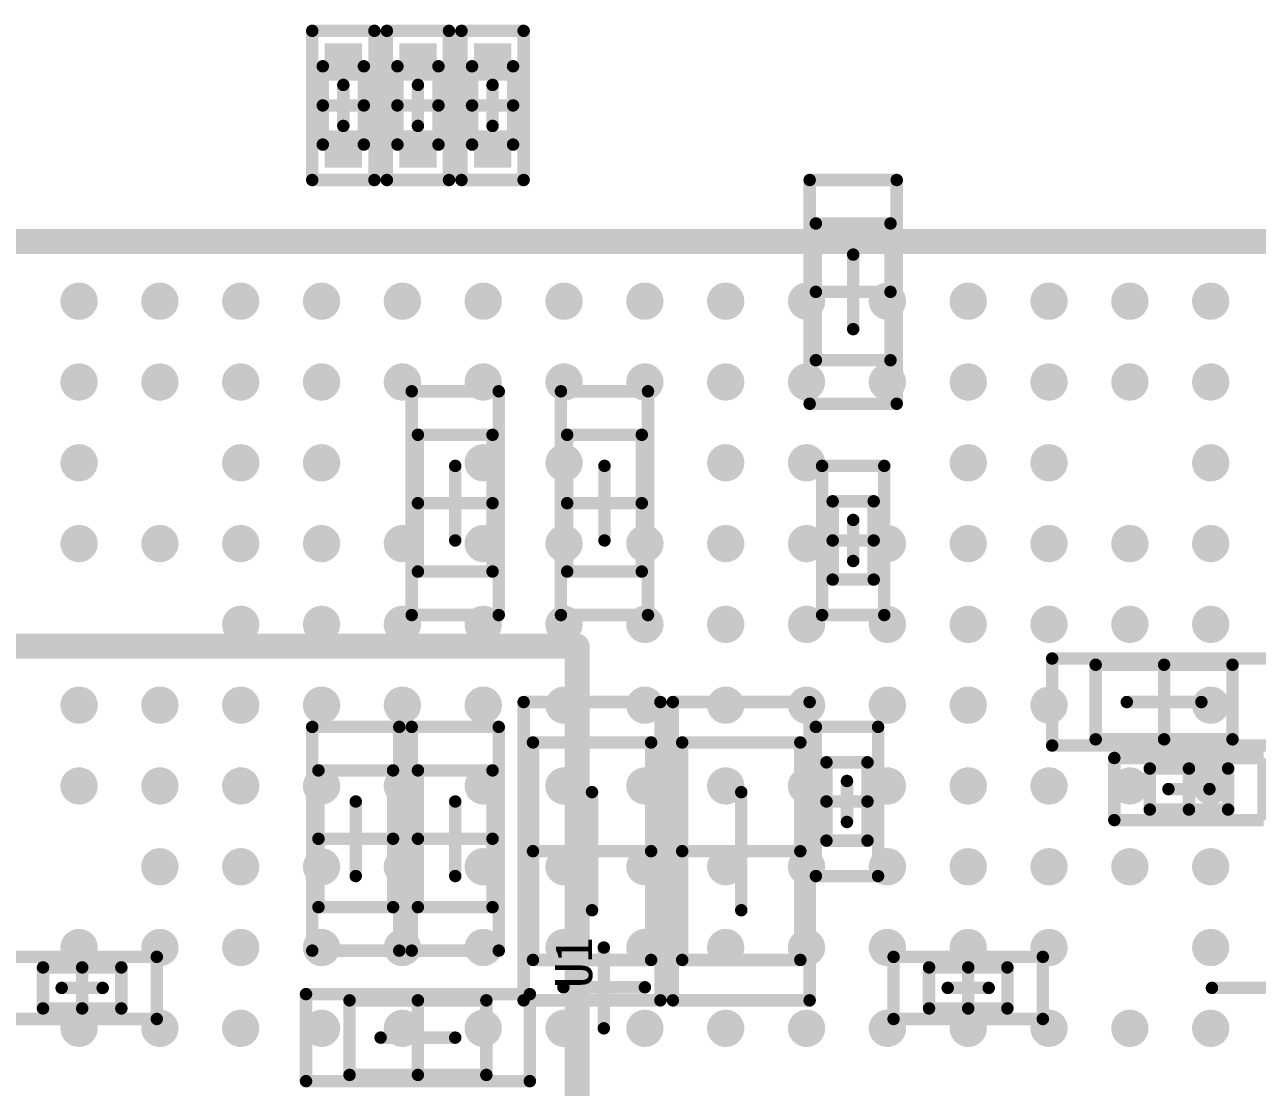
# Model space of a CAD drawing. Header units: millimetres. Extents: x 4 to 123, y 21 to 97.
# Drawn here: x 65.34 to 75.25, y 52.6 to 61.15 of the extents above; entities that cross this region are included whole.
import ezdxf

# ---------------------------------------------------------------- set-up
doc = ezdxf.new("R2010")
doc.units = ezdxf.units.MM
for name, color, linetype in [('Mechanical10', 56, 'Continuous'), ('Mechanical13', 56, 'Continuous'), ('Mechanical15', 56, 'Continuous'), ('TopLayer', 1, 'Continuous'), ('TopOverlay', 2, 'Continuous'), ('TopPaste', 8, 'Continuous')]:
    doc.layers.add(name, color=color, linetype=linetype)

msp = doc.modelspace()

# ---------------------------------------------------------------- linework, layer by layer
at = {"layer": 'Mechanical13', "const_width": 0.1}
for points in [[(67.735, 60.815), (68.065, 60.815)], [(67.735, 60.185), (67.735, 60.815)], [(68.065, 60.185), (68.065, 60.815)], [(68.335, 60.815), (68.665, 60.815)], [(68.335, 60.185), (68.335, 60.815)], [(68.665, 60.185), (68.665, 60.815)], [(68.935, 60.815), (69.265, 60.815)], [(68.935, 60.185), (68.935, 60.815)], [(69.265, 60.185), (69.265, 60.815)], [(67.735, 60.185), (68.065, 60.185)], [(68.335, 60.185), (68.665, 60.185)], [(68.935, 60.185), (69.265, 60.185)], [(71.7, 58.45), (71.7, 59.55)], [(71.7, 59.55), (72.3, 59.55)], [(72.3, 58.45), (72.3, 59.55)], [(71.7, 58.45), (72.3, 58.45)], [(68.5, 56.75), (68.5, 57.85)], [(68.5, 57.85), (69.1, 57.85)], [(69.1, 56.75), (69.1, 57.85)], [(69.7, 56.75), (69.7, 57.85)], [(69.7, 57.85), (70.3, 57.85)], [(70.3, 56.75), (70.3, 57.85)], [(71.835, 56.685), (71.835, 57.315)], [(71.835, 57.315), (72.165, 57.315)], [(72.165, 56.685), (72.165, 57.315)], [(68.5, 56.75), (69.1, 56.75)], [(69.7, 56.75), (70.3, 56.75)], [(71.835, 56.685), (72.165, 56.685)], [(73.95, 56), (75.05, 56)], [(73.95, 55.4), (73.95, 56)], [(75.05, 55.4), (75.05, 56)], [(69.425, 53.625), (69.425, 55.375)], [(69.425, 55.375), (70.375, 55.375)], [(70.375, 53.625), (70.375, 55.375)], [(70.625, 53.625), (70.625, 55.375)], [(70.625, 55.375), (71.575, 55.375)], [(71.575, 53.625), (71.575, 55.375)], [(73.95, 55.4), (75.05, 55.4)], [(71.785, 54.585), (71.785, 55.215)], [(71.785, 55.215), (72.115, 55.215)], [(72.115, 54.585), (72.115, 55.215)], [(74.385, 55.165), (75.015, 55.165)], [(74.385, 54.835), (74.385, 55.165)], [(75.015, 54.835), (75.015, 55.165)], [(67.7, 54.05), (67.7, 55.15)], [(67.7, 55.15), (68.3, 55.15)], [(68.3, 54.05), (68.3, 55.15)], [(68.5, 54.05), (68.5, 55.15)], [(68.5, 55.15), (69.1, 55.15)], [(69.1, 54.05), (69.1, 55.15)], [(74.385, 54.835), (75.015, 54.835)], [(71.785, 54.585), (72.115, 54.585)], [(67.7, 54.05), (68.3, 54.05)], [(68.5, 54.05), (69.1, 54.05)], [(69.425, 53.625), (70.375, 53.625)], [(70.625, 53.625), (71.575, 53.625)], [(65.485, 53.565), (66.115, 53.565)], [(65.485, 53.235), (65.485, 53.565)], [(66.115, 53.235), (66.115, 53.565)], [(72.61, 53.565), (73.24, 53.565)], [(72.61, 53.235), (72.61, 53.565)], [(73.24, 53.235), (73.24, 53.565)], [(67.95, 53.3), (69.05, 53.3)], [(67.95, 52.7), (67.95, 53.3)], [(69.05, 52.7), (69.05, 53.3)], [(65.485, 53.235), (66.115, 53.235)], [(72.61, 53.235), (73.24, 53.235)], [(67.95, 52.7), (69.05, 52.7)]]:
    msp.add_lwpolyline(points, dxfattribs=at)
at = {"layer": 'Mechanical13', "const_width": 0.05}
for points in [[(67.71, 60.815, 1), (67.76, 60.815, 1)], [(67.71, 60.815, 1), (67.76, 60.815, 1)], [(68.04, 60.815, 1), (68.09, 60.815, 1)], [(68.04, 60.815, 1), (68.09, 60.815, 1)], [(68.31, 60.815, 1), (68.36, 60.815, 1)], [(68.31, 60.815, 1), (68.36, 60.815, 1)], [(68.64, 60.815, 1), (68.69, 60.815, 1)], [(68.64, 60.815, 1), (68.69, 60.815, 1)], [(68.91, 60.815, 1), (68.96, 60.815, 1)], [(68.91, 60.815, 1), (68.96, 60.815, 1)], [(69.24, 60.815, 1), (69.29, 60.815, 1)], [(69.24, 60.815, 1), (69.29, 60.815, 1)], [(67.71, 60.185, 1), (67.76, 60.185, 1)], [(67.71, 60.185, 1), (67.76, 60.185, 1)], [(68.04, 60.185, 1), (68.09, 60.185, 1)], [(68.04, 60.185, 1), (68.09, 60.185, 1)], [(68.31, 60.185, 1), (68.36, 60.185, 1)], [(68.31, 60.185, 1), (68.36, 60.185, 1)], [(68.64, 60.185, 1), (68.69, 60.185, 1)], [(68.64, 60.185, 1), (68.69, 60.185, 1)], [(68.91, 60.185, 1), (68.96, 60.185, 1)], [(68.91, 60.185, 1), (68.96, 60.185, 1)], [(69.24, 60.185, 1), (69.29, 60.185, 1)], [(69.24, 60.185, 1), (69.29, 60.185, 1)], [(71.675, 59.55, 1), (71.725, 59.55, 1)], [(71.675, 59.55, 1), (71.725, 59.55, 1)], [(72.275, 59.55, 1), (72.325, 59.55, 1)], [(72.275, 59.55, 1), (72.325, 59.55, 1)], [(71.675, 58.45, 1), (71.725, 58.45, 1)], [(71.675, 58.45, 1), (71.725, 58.45, 1)], [(72.275, 58.45, 1), (72.325, 58.45, 1)], [(72.275, 58.45, 1), (72.325, 58.45, 1)], [(68.475, 57.85, 1), (68.525, 57.85, 1)], [(68.475, 57.85, 1), (68.525, 57.85, 1)], [(69.075, 57.85, 1), (69.125, 57.85, 1)], [(69.075, 57.85, 1), (69.125, 57.85, 1)], [(69.675, 57.85, 1), (69.725, 57.85, 1)], [(69.675, 57.85, 1), (69.725, 57.85, 1)], [(70.275, 57.85, 1), (70.325, 57.85, 1)], [(70.275, 57.85, 1), (70.325, 57.85, 1)], [(71.81, 57.315, 1), (71.86, 57.315, 1)], [(71.81, 57.315, 1), (71.86, 57.315, 1)], [(72.14, 57.315, 1), (72.19, 57.315, 1)], [(72.14, 57.315, 1), (72.19, 57.315, 1)], [(68.475, 56.75, 1), (68.525, 56.75, 1)], [(68.475, 56.75, 1), (68.525, 56.75, 1)], [(69.075, 56.75, 1), (69.125, 56.75, 1)], [(69.075, 56.75, 1), (69.125, 56.75, 1)], [(69.675, 56.75, 1), (69.725, 56.75, 1)], [(69.675, 56.75, 1), (69.725, 56.75, 1)], [(70.275, 56.75, 1), (70.325, 56.75, 1)], [(70.275, 56.75, 1), (70.325, 56.75, 1)], [(71.81, 56.685, 1), (71.86, 56.685, 1)], [(71.81, 56.685, 1), (71.86, 56.685, 1)], [(72.14, 56.685, 1), (72.19, 56.685, 1)], [(72.14, 56.685, 1), (72.19, 56.685, 1)], [(73.925, 56, 1), (73.975, 56, 1)], [(73.925, 56, 1), (73.975, 56, 1)], [(75.025, 56, 1), (75.075, 56, 1)], [(75.025, 56, 1), (75.075, 56, 1)], [(69.4, 55.375, 1), (69.45, 55.375, 1)], [(69.4, 55.375, 1), (69.45, 55.375, 1)], [(70.35, 55.375, 1), (70.4, 55.375, 1)], [(70.35, 55.375, 1), (70.4, 55.375, 1)], [(70.6, 55.375, 1), (70.65, 55.375, 1)], [(70.6, 55.375, 1), (70.65, 55.375, 1)], [(71.55, 55.375, 1), (71.6, 55.375, 1)], [(71.55, 55.375, 1), (71.6, 55.375, 1)], [(73.925, 55.4, 1), (73.975, 55.4, 1)], [(73.925, 55.4, 1), (73.975, 55.4, 1)], [(75.025, 55.4, 1), (75.075, 55.4, 1)], [(75.025, 55.4, 1), (75.075, 55.4, 1)], [(71.76, 55.215, 1), (71.81, 55.215, 1)], [(71.76, 55.215, 1), (71.81, 55.215, 1)], [(72.09, 55.215, 1), (72.14, 55.215, 1)], [(72.09, 55.215, 1), (72.14, 55.215, 1)], [(74.36, 55.165, 1), (74.41, 55.165, 1)], [(74.36, 55.165, 1), (74.41, 55.165, 1)], [(74.99, 55.165, 1), (75.04, 55.165, 1)], [(74.99, 55.165, 1), (75.04, 55.165, 1)], [(67.675, 55.15, 1), (67.725, 55.15, 1)], [(67.675, 55.15, 1), (67.725, 55.15, 1)], [(68.275, 55.15, 1), (68.325, 55.15, 1)], [(68.275, 55.15, 1), (68.325, 55.15, 1)], [(68.475, 55.15, 1), (68.525, 55.15, 1)], [(68.475, 55.15, 1), (68.525, 55.15, 1)], [(69.075, 55.15, 1), (69.125, 55.15, 1)], [(69.075, 55.15, 1), (69.125, 55.15, 1)], [(74.36, 54.835, 1), (74.41, 54.835, 1)], [(74.36, 54.835, 1), (74.41, 54.835, 1)], [(74.99, 54.835, 1), (75.04, 54.835, 1)], [(74.99, 54.835, 1), (75.04, 54.835, 1)], [(71.76, 54.585, 1), (71.81, 54.585, 1)], [(71.76, 54.585, 1), (71.81, 54.585, 1)], [(72.09, 54.585, 1), (72.14, 54.585, 1)], [(72.09, 54.585, 1), (72.14, 54.585, 1)], [(67.675, 54.05, 1), (67.725, 54.05, 1)], [(67.675, 54.05, 1), (67.725, 54.05, 1)], [(68.275, 54.05, 1), (68.325, 54.05, 1)], [(68.275, 54.05, 1), (68.325, 54.05, 1)], [(68.475, 54.05, 1), (68.525, 54.05, 1)], [(68.475, 54.05, 1), (68.525, 54.05, 1)], [(69.075, 54.05, 1), (69.125, 54.05, 1)], [(69.075, 54.05, 1), (69.125, 54.05, 1)], [(69.4, 53.625, 1), (69.45, 53.625, 1)], [(69.4, 53.625, 1), (69.45, 53.625, 1)], [(70.35, 53.625, 1), (70.4, 53.625, 1)], [(70.35, 53.625, 1), (70.4, 53.625, 1)], [(70.6, 53.625, 1), (70.65, 53.625, 1)], [(70.6, 53.625, 1), (70.65, 53.625, 1)], [(71.55, 53.625, 1), (71.6, 53.625, 1)], [(71.55, 53.625, 1), (71.6, 53.625, 1)], [(65.46, 53.565, 1), (65.51, 53.565, 1)], [(65.46, 53.565, 1), (65.51, 53.565, 1)], [(66.09, 53.565, 1), (66.14, 53.565, 1)], [(66.09, 53.565, 1), (66.14, 53.565, 1)], [(72.585, 53.565, 1), (72.635, 53.565, 1)], [(72.585, 53.565, 1), (72.635, 53.565, 1)], [(73.215, 53.565, 1), (73.265, 53.565, 1)], [(73.215, 53.565, 1), (73.265, 53.565, 1)], [(67.925, 53.3, 1), (67.975, 53.3, 1)], [(67.925, 53.3, 1), (67.975, 53.3, 1)], [(69.025, 53.3, 1), (69.075, 53.3, 1)], [(69.025, 53.3, 1), (69.075, 53.3, 1)], [(65.46, 53.235, 1), (65.51, 53.235, 1)], [(65.46, 53.235, 1), (65.51, 53.235, 1)], [(66.09, 53.235, 1), (66.14, 53.235, 1)], [(66.09, 53.235, 1), (66.14, 53.235, 1)], [(72.585, 53.235, 1), (72.635, 53.235, 1)], [(72.585, 53.235, 1), (72.635, 53.235, 1)], [(73.215, 53.235, 1), (73.265, 53.235, 1)], [(73.215, 53.235, 1), (73.265, 53.235, 1)], [(67.925, 52.7, 1), (67.975, 52.7, 1)], [(67.925, 52.7, 1), (67.975, 52.7, 1)], [(69.025, 52.7, 1), (69.075, 52.7, 1)], [(69.025, 52.7, 1), (69.075, 52.7, 1)]]:
    msp.add_lwpolyline(points, format="xyb", close=True, dxfattribs=at)
at = {"layer": 'Mechanical15'}
for points, const_width in [([(67.65, 61.1), (68.15, 61.1)], 0.1), ([(67.65, 59.9), (67.65, 61.1)], 0.1), ([(68.15, 59.9), (68.15, 61.1)], 0.1), ([(68.25, 61.1), (68.75, 61.1)], 0.1), ([(68.25, 59.9), (68.25, 61.1)], 0.1), ([(68.75, 59.9), (68.75, 61.1)], 0.1), ([(68.85, 61.1), (69.35, 61.1)], 0.1), ([(68.85, 59.9), (68.85, 61.1)], 0.1), ([(69.35, 59.9), (69.35, 61.1)], 0.1), ([(67.9, 60.335), (67.9, 60.665)], 0.1), ([(68.5, 60.335), (68.5, 60.665)], 0.1), ([(69.1, 60.335), (69.1, 60.665)], 0.1), ([(67.735, 60.5), (68.065, 60.5)], 0.1), ([(68.335, 60.5), (68.665, 60.5)], 0.1), ([(68.935, 60.5), (69.265, 60.5)], 0.1), ([(67.65, 59.9), (68.15, 59.9)], 0.1), ([(68.25, 59.9), (68.75, 59.9)], 0.1), ([(68.85, 59.9), (69.35, 59.9)], 0.1), ([(71.65, 58.1), (71.65, 59.9)], 0.1), ([(71.65, 59.9), (72.35, 59.9)], 0.1), ([(72.35, 58.1), (72.35, 59.9)], 0.1), ([(72, 58.7), (72, 59.3)], 0.1), ([(71.7, 59), (72.3, 59)], 0.1), ([(68.45, 56.4), (68.45, 58.2)], 0.1), ([(68.45, 58.2), (69.15, 58.2)], 0.1), ([(69.15, 56.4), (69.15, 58.2)], 0.1), ([(69.65, 56.4), (69.65, 58.2)], 0.1), ([(69.65, 58.2), (70.35, 58.2)], 0.1), ([(70.35, 56.4), (70.35, 58.2)], 0.1), ([(71.65, 58.1), (72.35, 58.1)], 0.1), ([(68.8, 57), (68.8, 57.6)], 0.1), ([(70, 57), (70, 57.6)], 0.1), ([(71.75, 56.4), (71.75, 57.6)], 0.1), ([(71.75, 57.6), (72.25, 57.6)], 0.1), ([(72.25, 56.4), (72.25, 57.6)], 0.1), ([(68.5, 57.3), (69.1, 57.3)], 0.1), ([(69.7, 57.3), (70.3, 57.3)], 0.1), ([(72, 56.835), (72, 57.165)], 0.1), ([(71.835, 57), (72.165, 57)], 0.1), ([(68.45, 56.4), (69.15, 56.4)], 0.1), ([(69.65, 56.4), (70.35, 56.4)], 0.1), ([(71.75, 56.4), (72.25, 56.4)], 0.1), ([(54.78, 56.15), (69.78, 56.15)], 0.2), ([(69.78, 46.05), (69.78, 56.15)], 0.2), ([(73.6, 56.05), (75.4, 56.05)], 0.1), ([(73.6, 55.35), (73.6, 56.05)], 0.1), ([(74.5, 55.4), (74.5, 56)], 0.1), ([(69.35, 53.3), (69.35, 55.7)], 0.1), ([(69.35, 55.7), (70.45, 55.7)], 0.1), ([(70.45, 53.3), (70.45, 55.7)], 0.1), ([(70.55, 53.3), (70.55, 55.7)], 0.1), ([(70.55, 55.7), (71.65, 55.7)], 0.1), ([(71.65, 53.3), (71.65, 55.7)], 0.1), ([(74.2, 55.7), (74.8, 55.7)], 0.1), ([(67.65, 53.7), (67.65, 55.5)], 0.1), ([(67.65, 55.5), (68.35, 55.5)], 0.1), ([(68.35, 53.7), (68.35, 55.5)], 0.1), ([(68.45, 53.7), (68.45, 55.5)], 0.1), ([(68.45, 55.5), (69.15, 55.5)], 0.1), ([(69.15, 53.7), (69.15, 55.5)], 0.1), ([(71.7, 54.3), (71.7, 55.5)], 0.1), ([(71.7, 55.5), (72.2, 55.5)], 0.1), ([(72.2, 54.3), (72.2, 55.5)], 0.1), ([(73.6, 55.35), (75.4, 55.35)], 0.1), ([(74.1, 55.25), (75.3, 55.25)], 0.1), ([(74.1, 54.75), (74.1, 55.25)], 0.1), ([(74.7, 54.835), (74.7, 55.165)], 0.1), ([(75.3, 54.75), (75.3, 55.25)], 0.1), ([(71.95, 54.735), (71.95, 55.065)], 0.1), ([(69.9, 54.025), (69.9, 54.975)], 0.1), ([(71.1, 54.025), (71.1, 54.975)], 0.1), ([(74.535, 55), (74.865, 55)], 0.1), ([(68, 54.3), (68, 54.9)], 0.1), ([(68.8, 54.3), (68.8, 54.9)], 0.1), ([(71.785, 54.9), (72.115, 54.9)], 0.1), ([(74.1, 54.75), (75.3, 54.75)], 0.1), ([(67.7, 54.6), (68.3, 54.6)], 0.1), ([(68.5, 54.6), (69.1, 54.6)], 0.1), ([(69.425, 54.5), (70.375, 54.5)], 0.1), ([(70.625, 54.5), (71.575, 54.5)], 0.1), ([(71.7, 54.3), (72.2, 54.3)], 0.1), ([(67.65, 53.7), (68.35, 53.7)], 0.1), ([(68.45, 53.7), (69.15, 53.7)], 0.1), ([(69.9947, 53.075), (69.9947, 53.725)], 0.1), ([(65.2, 53.65), (66.4, 53.65)], 0.1), ([(66.4, 53.15), (66.4, 53.65)], 0.1), ([(72.325, 53.65), (73.525, 53.65)], 0.1), ([(72.325, 53.15), (72.325, 53.65)], 0.1), ([(73.525, 53.15), (73.525, 53.65)], 0.1), ([(65.8, 53.235), (65.8, 53.565)], 0.1), ([(72.925, 53.235), (72.925, 53.565)], 0.1), ([(65.635, 53.4), (65.965, 53.4)], 0.1), ([(69.6697, 53.4051), (70.325, 53.4051)], 0.1), ([(72.76, 53.4), (73.09, 53.4)], 0.1), ([(74.885, 53.4), (75.885, 53.4)], 0.1), ([(67.6, 53.35), (69.4, 53.35)], 0.1), ([(67.6, 52.65), (67.6, 53.35)], 0.1), ([(68.5, 52.7), (68.5, 53.3)], 0.1), ([(69.35, 53.3), (70.45, 53.3)], 0.1), ([(69.4, 52.65), (69.4, 53.35)], 0.1), ([(70.55, 53.3), (71.65, 53.3)], 0.1), ([(65.2, 53.15), (66.4, 53.15)], 0.1), ([(72.325, 53.15), (73.525, 53.15)], 0.1), ([(68.2, 53), (68.8, 53)], 0.1), ([(67.6, 52.65), (69.4, 52.65)], 0.1)]:
    msp.add_lwpolyline(points, dxfattribs=dict(at, const_width=const_width))
for points, const_width in [([(67.625, 61.1, 1), (67.675, 61.1, 1)], 0.05), ([(67.625, 61.1, 1), (67.675, 61.1, 1)], 0.05), ([(68.125, 61.1, 1), (68.175, 61.1, 1)], 0.05), ([(68.125, 61.1, 1), (68.175, 61.1, 1)], 0.05), ([(68.225, 61.1, 1), (68.275, 61.1, 1)], 0.05), ([(68.225, 61.1, 1), (68.275, 61.1, 1)], 0.05), ([(68.725, 61.1, 1), (68.775, 61.1, 1)], 0.05), ([(68.725, 61.1, 1), (68.775, 61.1, 1)], 0.05), ([(68.825, 61.1, 1), (68.875, 61.1, 1)], 0.05), ([(68.825, 61.1, 1), (68.875, 61.1, 1)], 0.05), ([(69.325, 61.1, 1), (69.375, 61.1, 1)], 0.05), ([(69.325, 61.1, 1), (69.375, 61.1, 1)], 0.05), ([(67.875, 60.665, 1), (67.925, 60.665, 1)], 0.05), ([(68.475, 60.665, 1), (68.525, 60.665, 1)], 0.05), ([(69.075, 60.665, 1), (69.125, 60.665, 1)], 0.05), ([(67.71, 60.5, 1), (67.76, 60.5, 1)], 0.05), ([(68.04, 60.5, 1), (68.09, 60.5, 1)], 0.05), ([(68.31, 60.5, 1), (68.36, 60.5, 1)], 0.05), ([(68.64, 60.5, 1), (68.69, 60.5, 1)], 0.05), ([(68.91, 60.5, 1), (68.96, 60.5, 1)], 0.05), ([(69.24, 60.5, 1), (69.29, 60.5, 1)], 0.05), ([(67.875, 60.335, 1), (67.925, 60.335, 1)], 0.05), ([(68.475, 60.335, 1), (68.525, 60.335, 1)], 0.05), ([(69.075, 60.335, 1), (69.125, 60.335, 1)], 0.05), ([(67.625, 59.9, 1), (67.675, 59.9, 1)], 0.05), ([(67.625, 59.9, 1), (67.675, 59.9, 1)], 0.05), ([(68.125, 59.9, 1), (68.175, 59.9, 1)], 0.05), ([(68.125, 59.9, 1), (68.175, 59.9, 1)], 0.05), ([(68.225, 59.9, 1), (68.275, 59.9, 1)], 0.05), ([(68.225, 59.9, 1), (68.275, 59.9, 1)], 0.05), ([(68.725, 59.9, 1), (68.775, 59.9, 1)], 0.05), ([(68.725, 59.9, 1), (68.775, 59.9, 1)], 0.05), ([(68.825, 59.9, 1), (68.875, 59.9, 1)], 0.05), ([(68.825, 59.9, 1), (68.875, 59.9, 1)], 0.05), ([(69.325, 59.9, 1), (69.375, 59.9, 1)], 0.05), ([(69.325, 59.9, 1), (69.375, 59.9, 1)], 0.05), ([(71.625, 59.9, 1), (71.675, 59.9, 1)], 0.05), ([(71.625, 59.9, 1), (71.675, 59.9, 1)], 0.05), ([(72.325, 59.9, 1), (72.375, 59.9, 1)], 0.05), ([(72.325, 59.9, 1), (72.375, 59.9, 1)], 0.05), ([(71.975, 59.3, 1), (72.025, 59.3, 1)], 0.05), ([(71.675, 59, 1), (71.725, 59, 1)], 0.05), ([(72.275, 59, 1), (72.325, 59, 1)], 0.05), ([(71.975, 58.7, 1), (72.025, 58.7, 1)], 0.05), ([(68.425, 58.2, 1), (68.475, 58.2, 1)], 0.05), ([(68.425, 58.2, 1), (68.475, 58.2, 1)], 0.05), ([(69.125, 58.2, 1), (69.175, 58.2, 1)], 0.05), ([(69.125, 58.2, 1), (69.175, 58.2, 1)], 0.05), ([(69.625, 58.2, 1), (69.675, 58.2, 1)], 0.05), ([(69.625, 58.2, 1), (69.675, 58.2, 1)], 0.05), ([(70.325, 58.2, 1), (70.375, 58.2, 1)], 0.05), ([(70.325, 58.2, 1), (70.375, 58.2, 1)], 0.05), ([(71.625, 58.1, 1), (71.675, 58.1, 1)], 0.05), ([(71.625, 58.1, 1), (71.675, 58.1, 1)], 0.05), ([(72.325, 58.1, 1), (72.375, 58.1, 1)], 0.05), ([(72.325, 58.1, 1), (72.375, 58.1, 1)], 0.05), ([(68.775, 57.6, 1), (68.825, 57.6, 1)], 0.05), ([(69.975, 57.6, 1), (70.025, 57.6, 1)], 0.05), ([(71.725, 57.6, 1), (71.775, 57.6, 1)], 0.05), ([(71.725, 57.6, 1), (71.775, 57.6, 1)], 0.05), ([(72.225, 57.6, 1), (72.275, 57.6, 1)], 0.05), ([(72.225, 57.6, 1), (72.275, 57.6, 1)], 0.05), ([(68.475, 57.3, 1), (68.525, 57.3, 1)], 0.05), ([(69.075, 57.3, 1), (69.125, 57.3, 1)], 0.05), ([(69.675, 57.3, 1), (69.725, 57.3, 1)], 0.05), ([(70.275, 57.3, 1), (70.325, 57.3, 1)], 0.05), ([(71.975, 57.165, 1), (72.025, 57.165, 1)], 0.05), ([(68.775, 57, 1), (68.825, 57, 1)], 0.05), ([(69.975, 57, 1), (70.025, 57, 1)], 0.05), ([(71.81, 57, 1), (71.86, 57, 1)], 0.05), ([(72.14, 57, 1), (72.19, 57, 1)], 0.05), ([(71.975, 56.835, 1), (72.025, 56.835, 1)], 0.05), ([(68.425, 56.4, 1), (68.475, 56.4, 1)], 0.05), ([(68.425, 56.4, 1), (68.475, 56.4, 1)], 0.05), ([(69.125, 56.4, 1), (69.175, 56.4, 1)], 0.05), ([(69.125, 56.4, 1), (69.175, 56.4, 1)], 0.05), ([(69.625, 56.4, 1), (69.675, 56.4, 1)], 0.05), ([(69.625, 56.4, 1), (69.675, 56.4, 1)], 0.05), ([(70.325, 56.4, 1), (70.375, 56.4, 1)], 0.05), ([(70.325, 56.4, 1), (70.375, 56.4, 1)], 0.05), ([(71.725, 56.4, 1), (71.775, 56.4, 1)], 0.05), ([(71.725, 56.4, 1), (71.775, 56.4, 1)], 0.05), ([(72.225, 56.4, 1), (72.275, 56.4, 1)], 0.05), ([(72.225, 56.4, 1), (72.275, 56.4, 1)], 0.05), ([(69.73, 56.15, 1), (69.83, 56.15, 1)], 0.1), ([(69.73, 56.15, 1), (69.83, 56.15, 1)], 0.1), ([(73.575, 56.05, 1), (73.625, 56.05, 1)], 0.05), ([(73.575, 56.05, 1), (73.625, 56.05, 1)], 0.05), ([(74.475, 56, 1), (74.525, 56, 1)], 0.05), ([(69.325, 55.7, 1), (69.375, 55.7, 1)], 0.05), ([(69.325, 55.7, 1), (69.375, 55.7, 1)], 0.05), ([(70.425, 55.7, 1), (70.475, 55.7, 1)], 0.05), ([(70.425, 55.7, 1), (70.475, 55.7, 1)], 0.05), ([(70.525, 55.7, 1), (70.575, 55.7, 1)], 0.05), ([(70.525, 55.7, 1), (70.575, 55.7, 1)], 0.05), ([(71.625, 55.7, 1), (71.675, 55.7, 1)], 0.05), ([(71.625, 55.7, 1), (71.675, 55.7, 1)], 0.05), ([(74.175, 55.7, 1), (74.225, 55.7, 1)], 0.05), ([(74.775, 55.7, 1), (74.825, 55.7, 1)], 0.05), ([(67.625, 55.5, 1), (67.675, 55.5, 1)], 0.05), ([(67.625, 55.5, 1), (67.675, 55.5, 1)], 0.05), ([(68.325, 55.5, 1), (68.375, 55.5, 1)], 0.05), ([(68.325, 55.5, 1), (68.375, 55.5, 1)], 0.05), ([(68.425, 55.5, 1), (68.475, 55.5, 1)], 0.05), ([(68.425, 55.5, 1), (68.475, 55.5, 1)], 0.05), ([(69.125, 55.5, 1), (69.175, 55.5, 1)], 0.05), ([(69.125, 55.5, 1), (69.175, 55.5, 1)], 0.05), ([(71.675, 55.5, 1), (71.725, 55.5, 1)], 0.05), ([(71.675, 55.5, 1), (71.725, 55.5, 1)], 0.05), ([(72.175, 55.5, 1), (72.225, 55.5, 1)], 0.05), ([(72.175, 55.5, 1), (72.225, 55.5, 1)], 0.05), ([(74.475, 55.4, 1), (74.525, 55.4, 1)], 0.05), ([(73.575, 55.35, 1), (73.625, 55.35, 1)], 0.05), ([(73.575, 55.35, 1), (73.625, 55.35, 1)], 0.05), ([(74.075, 55.25, 1), (74.125, 55.25, 1)], 0.05), ([(74.075, 55.25, 1), (74.125, 55.25, 1)], 0.05), ([(74.675, 55.165, 1), (74.725, 55.165, 1)], 0.05), ([(71.925, 55.065, 1), (71.975, 55.065, 1)], 0.05), ([(69.875, 54.975, 1), (69.925, 54.975, 1)], 0.05), ([(71.075, 54.975, 1), (71.125, 54.975, 1)], 0.05), ([(74.51, 55, 1), (74.56, 55, 1)], 0.05), ([(74.84, 55, 1), (74.89, 55, 1)], 0.05), ([(67.975, 54.9, 1), (68.025, 54.9, 1)], 0.05), ([(68.775, 54.9, 1), (68.825, 54.9, 1)], 0.05), ([(71.76, 54.9, 1), (71.81, 54.9, 1)], 0.05), ([(72.09, 54.9, 1), (72.14, 54.9, 1)], 0.05), ([(74.675, 54.835, 1), (74.725, 54.835, 1)], 0.05), ([(71.925, 54.735, 1), (71.975, 54.735, 1)], 0.05), ([(74.075, 54.75, 1), (74.125, 54.75, 1)], 0.05), ([(74.075, 54.75, 1), (74.125, 54.75, 1)], 0.05), ([(67.675, 54.6, 1), (67.725, 54.6, 1)], 0.05), ([(68.275, 54.6, 1), (68.325, 54.6, 1)], 0.05), ([(68.475, 54.6, 1), (68.525, 54.6, 1)], 0.05), ([(69.075, 54.6, 1), (69.125, 54.6, 1)], 0.05), ([(69.4, 54.5, 1), (69.45, 54.5, 1)], 0.05), ([(70.35, 54.5, 1), (70.4, 54.5, 1)], 0.05), ([(70.6, 54.5, 1), (70.65, 54.5, 1)], 0.05), ([(71.55, 54.5, 1), (71.6, 54.5, 1)], 0.05), ([(67.975, 54.3, 1), (68.025, 54.3, 1)], 0.05), ([(68.775, 54.3, 1), (68.825, 54.3, 1)], 0.05), ([(71.675, 54.3, 1), (71.725, 54.3, 1)], 0.05), ([(71.675, 54.3, 1), (71.725, 54.3, 1)], 0.05), ([(72.175, 54.3, 1), (72.225, 54.3, 1)], 0.05), ([(72.175, 54.3, 1), (72.225, 54.3, 1)], 0.05), ([(69.875, 54.025, 1), (69.925, 54.025, 1)], 0.05), ([(71.075, 54.025, 1), (71.125, 54.025, 1)], 0.05), ([(67.625, 53.7, 1), (67.675, 53.7, 1)], 0.05), ([(67.625, 53.7, 1), (67.675, 53.7, 1)], 0.05), ([(68.325, 53.7, 1), (68.375, 53.7, 1)], 0.05), ([(68.325, 53.7, 1), (68.375, 53.7, 1)], 0.05), ([(68.425, 53.7, 1), (68.475, 53.7, 1)], 0.05), ([(68.425, 53.7, 1), (68.475, 53.7, 1)], 0.05), ([(69.125, 53.7, 1), (69.175, 53.7, 1)], 0.05), ([(69.125, 53.7, 1), (69.175, 53.7, 1)], 0.05), ([(69.9697, 53.725, 1), (70.0197, 53.725, 1)], 0.05), ([(66.375, 53.65, 1), (66.425, 53.65, 1)], 0.05), ([(66.375, 53.65, 1), (66.425, 53.65, 1)], 0.05), ([(72.3, 53.65, 1), (72.35, 53.65, 1)], 0.05), ([(72.3, 53.65, 1), (72.35, 53.65, 1)], 0.05), ([(73.5, 53.65, 1), (73.55, 53.65, 1)], 0.05), ([(73.5, 53.65, 1), (73.55, 53.65, 1)], 0.05), ([(65.775, 53.565, 1), (65.825, 53.565, 1)], 0.05), ([(72.9, 53.565, 1), (72.95, 53.565, 1)], 0.05), ([(65.61, 53.4, 1), (65.66, 53.4, 1)], 0.05), ([(65.94, 53.4, 1), (65.99, 53.4, 1)], 0.05), ([(69.6447, 53.4051, 1), (69.6947, 53.4051, 1)], 0.05), ([(70.3, 53.4051, 1), (70.35, 53.4051, 1)], 0.05), ([(72.735, 53.4, 1), (72.785, 53.4, 1)], 0.05), ([(73.065, 53.4, 1), (73.115, 53.4, 1)], 0.05), ([(74.86, 53.4, 1), (74.91, 53.4, 1)], 0.05), ([(67.575, 53.35, 1), (67.625, 53.35, 1)], 0.05), ([(67.575, 53.35, 1), (67.625, 53.35, 1)], 0.05), ([(68.475, 53.3, 1), (68.525, 53.3, 1)], 0.05), ([(69.325, 53.3, 1), (69.375, 53.3, 1)], 0.05), ([(69.325, 53.3, 1), (69.375, 53.3, 1)], 0.05), ([(69.375, 53.35, 1), (69.425, 53.35, 1)], 0.05), ([(69.375, 53.35, 1), (69.425, 53.35, 1)], 0.05), ([(70.425, 53.3, 1), (70.475, 53.3, 1)], 0.05), ([(70.425, 53.3, 1), (70.475, 53.3, 1)], 0.05), ([(70.525, 53.3, 1), (70.575, 53.3, 1)], 0.05), ([(70.525, 53.3, 1), (70.575, 53.3, 1)], 0.05), ([(71.625, 53.3, 1), (71.675, 53.3, 1)], 0.05), ([(71.625, 53.3, 1), (71.675, 53.3, 1)], 0.05), ([(65.775, 53.235, 1), (65.825, 53.235, 1)], 0.05), ([(72.9, 53.235, 1), (72.95, 53.235, 1)], 0.05), ([(66.375, 53.15, 1), (66.425, 53.15, 1)], 0.05), ([(66.375, 53.15, 1), (66.425, 53.15, 1)], 0.05), ([(72.3, 53.15, 1), (72.35, 53.15, 1)], 0.05), ([(72.3, 53.15, 1), (72.35, 53.15, 1)], 0.05), ([(73.5, 53.15, 1), (73.55, 53.15, 1)], 0.05), ([(73.5, 53.15, 1), (73.55, 53.15, 1)], 0.05), ([(68.175, 53, 1), (68.225, 53, 1)], 0.05), ([(68.775, 53, 1), (68.825, 53, 1)], 0.05), ([(69.9697, 53.075, 1), (70.0197, 53.075, 1)], 0.05), ([(68.475, 52.7, 1), (68.525, 52.7, 1)], 0.05), ([(67.575, 52.65, 1), (67.625, 52.65, 1)], 0.05), ([(67.575, 52.65, 1), (67.625, 52.65, 1)], 0.05), ([(69.375, 52.65, 1), (69.425, 52.65, 1)], 0.05), ([(69.375, 52.65, 1), (69.425, 52.65, 1)], 0.05)]:
    msp.add_lwpolyline(points, format="xyb", close=True, dxfattribs=dict(at, const_width=const_width))
at = {"layer": 'TopLayer', "const_width": 0.15}
for points in [[(65.7, 58.925, 1), (65.85, 58.925, 1)], [(66.35, 58.925, 1), (66.5, 58.925, 1)], [(67, 58.925, 1), (67.15, 58.925, 1)], [(67.65, 58.925, 1), (67.8, 58.925, 1)], [(68.3, 58.925, 1), (68.45, 58.925, 1)], [(68.95, 58.925, 1), (69.1, 58.925, 1)], [(69.6, 58.925, 1), (69.75, 58.925, 1)], [(70.25, 58.925, 1), (70.4, 58.925, 1)], [(70.9, 58.925, 1), (71.05, 58.925, 1)], [(71.55, 58.925, 1), (71.7, 58.925, 1)], [(72.2, 58.925, 1), (72.35, 58.925, 1)], [(72.85, 58.925, 1), (73, 58.925, 1)], [(73.5, 58.925, 1), (73.65, 58.925, 1)], [(74.15, 58.925, 1), (74.3, 58.925, 1)], [(74.8, 58.925, 1), (74.95, 58.925, 1)], [(65.7, 58.275, 1), (65.85, 58.275, 1)], [(66.35, 58.275, 1), (66.5, 58.275, 1)], [(67, 58.275, 1), (67.15, 58.275, 1)], [(67.65, 58.275, 1), (67.8, 58.275, 1)], [(68.3, 58.275, 1), (68.45, 58.275, 1)], [(68.95, 58.275, 1), (69.1, 58.275, 1)], [(69.6, 58.275, 1), (69.75, 58.275, 1)], [(70.25, 58.275, 1), (70.4, 58.275, 1)], [(70.9, 58.275, 1), (71.05, 58.275, 1)], [(71.55, 58.275, 1), (71.7, 58.275, 1)], [(72.2, 58.275, 1), (72.35, 58.275, 1)], [(72.85, 58.275, 1), (73, 58.275, 1)], [(73.5, 58.275, 1), (73.65, 58.275, 1)], [(74.15, 58.275, 1), (74.3, 58.275, 1)], [(74.8, 58.275, 1), (74.95, 58.275, 1)], [(65.7, 57.625, 1), (65.85, 57.625, 1)], [(67, 57.625, 1), (67.15, 57.625, 1)], [(67.65, 57.625, 1), (67.8, 57.625, 1)], [(68.95, 57.625, 1), (69.1, 57.625, 1)], [(69.6, 57.625, 1), (69.75, 57.625, 1)], [(70.9, 57.625, 1), (71.05, 57.625, 1)], [(71.55, 57.625, 1), (71.7, 57.625, 1)], [(72.85, 57.625, 1), (73, 57.625, 1)], [(73.5, 57.625, 1), (73.65, 57.625, 1)], [(74.8, 57.625, 1), (74.95, 57.625, 1)], [(65.7, 56.975, 1), (65.85, 56.975, 1)], [(66.35, 56.975, 1), (66.5, 56.975, 1)], [(67, 56.975, 1), (67.15, 56.975, 1)], [(67.65, 56.975, 1), (67.8, 56.975, 1)], [(68.3, 56.975, 1), (68.45, 56.975, 1)], [(68.95, 56.975, 1), (69.1, 56.975, 1)], [(69.6, 56.975, 1), (69.75, 56.975, 1)], [(70.25, 56.975, 1), (70.4, 56.975, 1)], [(70.9, 56.975, 1), (71.05, 56.975, 1)], [(71.55, 56.975, 1), (71.7, 56.975, 1)], [(72.2, 56.975, 1), (72.35, 56.975, 1)], [(72.85, 56.975, 1), (73, 56.975, 1)], [(73.5, 56.975, 1), (73.65, 56.975, 1)], [(74.15, 56.975, 1), (74.3, 56.975, 1)], [(74.8, 56.975, 1), (74.95, 56.975, 1)], [(67, 56.325, 1), (67.15, 56.325, 1)], [(67.65, 56.325, 1), (67.8, 56.325, 1)], [(68.3, 56.325, 1), (68.45, 56.325, 1)], [(68.95, 56.325, 1), (69.1, 56.325, 1)], [(69.6, 56.325, 1), (69.75, 56.325, 1)], [(70.25, 56.325, 1), (70.4, 56.325, 1)], [(70.9, 56.325, 1), (71.05, 56.325, 1)], [(71.55, 56.325, 1), (71.7, 56.325, 1)], [(72.2, 56.325, 1), (72.35, 56.325, 1)], [(72.85, 56.325, 1), (73, 56.325, 1)], [(73.5, 56.325, 1), (73.65, 56.325, 1)], [(74.15, 56.325, 1), (74.3, 56.325, 1)], [(74.8, 56.325, 1), (74.95, 56.325, 1)], [(65.7, 55.675, 1), (65.85, 55.675, 1)], [(66.35, 55.675, 1), (66.5, 55.675, 1)], [(67, 55.675, 1), (67.15, 55.675, 1)], [(67.65, 55.675, 1), (67.8, 55.675, 1)], [(68.3, 55.675, 1), (68.45, 55.675, 1)], [(68.95, 55.675, 1), (69.1, 55.675, 1)], [(69.6, 55.675, 1), (69.75, 55.675, 1)], [(70.25, 55.675, 1), (70.4, 55.675, 1)], [(70.9, 55.675, 1), (71.05, 55.675, 1)], [(71.55, 55.675, 1), (71.7, 55.675, 1)], [(72.2, 55.675, 1), (72.35, 55.675, 1)], [(72.85, 55.675, 1), (73, 55.675, 1)], [(73.5, 55.675, 1), (73.65, 55.675, 1)], [(74.8, 55.675, 1), (74.95, 55.675, 1)], [(65.7, 55.025, 1), (65.85, 55.025, 1)], [(66.35, 55.025, 1), (66.5, 55.025, 1)], [(67, 55.025, 1), (67.15, 55.025, 1)], [(67.65, 55.025, 1), (67.8, 55.025, 1)], [(68.3, 55.025, 1), (68.45, 55.025, 1)], [(68.95, 55.025, 1), (69.1, 55.025, 1)], [(69.6, 55.025, 1), (69.75, 55.025, 1)], [(70.25, 55.025, 1), (70.4, 55.025, 1)], [(70.9, 55.025, 1), (71.05, 55.025, 1)], [(71.55, 55.025, 1), (71.7, 55.025, 1)], [(72.2, 55.025, 1), (72.35, 55.025, 1)], [(72.85, 55.025, 1), (73, 55.025, 1)], [(73.5, 55.025, 1), (73.65, 55.025, 1)], [(74.15, 55.025, 1), (74.3, 55.025, 1)], [(74.8, 55.025, 1), (74.95, 55.025, 1)], [(66.35, 54.375, 1), (66.5, 54.375, 1)], [(67, 54.375, 1), (67.15, 54.375, 1)], [(67.65, 54.375, 1), (67.8, 54.375, 1)], [(68.3, 54.375, 1), (68.45, 54.375, 1)], [(68.95, 54.375, 1), (69.1, 54.375, 1)], [(69.6, 54.375, 1), (69.75, 54.375, 1)], [(70.25, 54.375, 1), (70.4, 54.375, 1)], [(70.9, 54.375, 1), (71.05, 54.375, 1)], [(71.55, 54.375, 1), (71.7, 54.375, 1)], [(72.2, 54.375, 1), (72.35, 54.375, 1)], [(72.85, 54.375, 1), (73, 54.375, 1)], [(73.5, 54.375, 1), (73.65, 54.375, 1)], [(74.15, 54.375, 1), (74.3, 54.375, 1)], [(74.8, 54.375, 1), (74.95, 54.375, 1)], [(65.7, 53.725, 1), (65.85, 53.725, 1)], [(66.35, 53.725, 1), (66.5, 53.725, 1)], [(67, 53.725, 1), (67.15, 53.725, 1)], [(67.65, 53.725, 1), (67.8, 53.725, 1)], [(68.3, 53.725, 1), (68.45, 53.725, 1)], [(68.95, 53.725, 1), (69.1, 53.725, 1)], [(69.6, 53.725, 1), (69.75, 53.725, 1)], [(70.25, 53.725, 1), (70.4, 53.725, 1)], [(70.9, 53.725, 1), (71.05, 53.725, 1)], [(71.55, 53.725, 1), (71.7, 53.725, 1)], [(72.2, 53.725, 1), (72.35, 53.725, 1)], [(72.85, 53.725, 1), (73, 53.725, 1)], [(73.5, 53.725, 1), (73.65, 53.725, 1)], [(74.8, 53.725, 1), (74.95, 53.725, 1)], [(65.7, 53.075, 1), (65.85, 53.075, 1)], [(66.35, 53.075, 1), (66.5, 53.075, 1)], [(67, 53.075, 1), (67.15, 53.075, 1)], [(67.65, 53.075, 1), (67.8, 53.075, 1)], [(68.3, 53.075, 1), (68.45, 53.075, 1)], [(68.95, 53.075, 1), (69.1, 53.075, 1)], [(69.6, 53.075, 1), (69.75, 53.075, 1)], [(70.25, 53.075, 1), (70.4, 53.075, 1)], [(70.9, 53.075, 1), (71.05, 53.075, 1)], [(71.55, 53.075, 1), (71.7, 53.075, 1)], [(72.2, 53.075, 1), (72.35, 53.075, 1)], [(72.85, 53.075, 1), (73, 53.075, 1)], [(73.5, 53.075, 1), (73.65, 53.075, 1)], [(74.15, 53.075, 1), (74.3, 53.075, 1)], [(74.8, 53.075, 1), (74.95, 53.075, 1)]]:
    msp.add_lwpolyline(points, format="xyb", close=True, dxfattribs=at)
at = {"layer": 'TopLayer'}
for points in [[(68.05, 61), (67.75, 61), (68.05, 60.7), (67.75, 60.7)], [(68.65, 61), (68.35, 61), (68.65, 60.7), (68.35, 60.7)], [(69.25, 61), (68.95, 61), (69.25, 60.7), (68.95, 60.7)], [(68.05, 60.3), (67.75, 60.3), (68.05, 60), (67.75, 60)], [(68.65, 60.3), (68.35, 60.3), (68.65, 60), (68.35, 60)], [(69.25, 60.3), (68.95, 60.3), (69.25, 60), (68.95, 60)]]:
    msp.add_solid(points, dxfattribs=at)
at = {"layer": 'TopOverlay', "const_width": 0.2}
msp.add_lwpolyline([(64.0052, 59.4052), (76.0052, 59.4052)], dxfattribs=at)
at = {"layer": 'TopPaste', "const_width": 0.15}
for points in [[(65.7, 58.925, 1), (65.85, 58.925, 1)], [(66.35, 58.925, 1), (66.5, 58.925, 1)], [(67, 58.925, 1), (67.15, 58.925, 1)], [(67.65, 58.925, 1), (67.8, 58.925, 1)], [(68.3, 58.925, 1), (68.45, 58.925, 1)], [(68.95, 58.925, 1), (69.1, 58.925, 1)], [(69.6, 58.925, 1), (69.75, 58.925, 1)], [(70.25, 58.925, 1), (70.4, 58.925, 1)], [(70.9, 58.925, 1), (71.05, 58.925, 1)], [(71.55, 58.925, 1), (71.7, 58.925, 1)], [(72.2, 58.925, 1), (72.35, 58.925, 1)], [(72.85, 58.925, 1), (73, 58.925, 1)], [(73.5, 58.925, 1), (73.65, 58.925, 1)], [(74.15, 58.925, 1), (74.3, 58.925, 1)], [(74.8, 58.925, 1), (74.95, 58.925, 1)], [(65.7, 58.275, 1), (65.85, 58.275, 1)], [(66.35, 58.275, 1), (66.5, 58.275, 1)], [(67, 58.275, 1), (67.15, 58.275, 1)], [(67.65, 58.275, 1), (67.8, 58.275, 1)], [(68.3, 58.275, 1), (68.45, 58.275, 1)], [(68.95, 58.275, 1), (69.1, 58.275, 1)], [(69.6, 58.275, 1), (69.75, 58.275, 1)], [(70.25, 58.275, 1), (70.4, 58.275, 1)], [(70.9, 58.275, 1), (71.05, 58.275, 1)], [(71.55, 58.275, 1), (71.7, 58.275, 1)], [(72.2, 58.275, 1), (72.35, 58.275, 1)], [(72.85, 58.275, 1), (73, 58.275, 1)], [(73.5, 58.275, 1), (73.65, 58.275, 1)], [(74.15, 58.275, 1), (74.3, 58.275, 1)], [(74.8, 58.275, 1), (74.95, 58.275, 1)], [(65.7, 57.625, 1), (65.85, 57.625, 1)], [(67, 57.625, 1), (67.15, 57.625, 1)], [(67.65, 57.625, 1), (67.8, 57.625, 1)], [(68.95, 57.625, 1), (69.1, 57.625, 1)], [(69.6, 57.625, 1), (69.75, 57.625, 1)], [(70.9, 57.625, 1), (71.05, 57.625, 1)], [(71.55, 57.625, 1), (71.7, 57.625, 1)], [(72.85, 57.625, 1), (73, 57.625, 1)], [(73.5, 57.625, 1), (73.65, 57.625, 1)], [(74.8, 57.625, 1), (74.95, 57.625, 1)], [(65.7, 56.975, 1), (65.85, 56.975, 1)], [(66.35, 56.975, 1), (66.5, 56.975, 1)], [(67, 56.975, 1), (67.15, 56.975, 1)], [(67.65, 56.975, 1), (67.8, 56.975, 1)], [(68.3, 56.975, 1), (68.45, 56.975, 1)], [(68.95, 56.975, 1), (69.1, 56.975, 1)], [(69.6, 56.975, 1), (69.75, 56.975, 1)], [(70.25, 56.975, 1), (70.4, 56.975, 1)], [(70.9, 56.975, 1), (71.05, 56.975, 1)], [(71.55, 56.975, 1), (71.7, 56.975, 1)], [(72.2, 56.975, 1), (72.35, 56.975, 1)], [(72.85, 56.975, 1), (73, 56.975, 1)], [(73.5, 56.975, 1), (73.65, 56.975, 1)], [(74.15, 56.975, 1), (74.3, 56.975, 1)], [(74.8, 56.975, 1), (74.95, 56.975, 1)], [(67, 56.325, 1), (67.15, 56.325, 1)], [(67.65, 56.325, 1), (67.8, 56.325, 1)], [(68.3, 56.325, 1), (68.45, 56.325, 1)], [(68.95, 56.325, 1), (69.1, 56.325, 1)], [(69.6, 56.325, 1), (69.75, 56.325, 1)], [(70.25, 56.325, 1), (70.4, 56.325, 1)], [(70.9, 56.325, 1), (71.05, 56.325, 1)], [(71.55, 56.325, 1), (71.7, 56.325, 1)], [(72.2, 56.325, 1), (72.35, 56.325, 1)], [(72.85, 56.325, 1), (73, 56.325, 1)], [(73.5, 56.325, 1), (73.65, 56.325, 1)], [(74.15, 56.325, 1), (74.3, 56.325, 1)], [(74.8, 56.325, 1), (74.95, 56.325, 1)], [(65.7, 55.675, 1), (65.85, 55.675, 1)], [(66.35, 55.675, 1), (66.5, 55.675, 1)], [(67, 55.675, 1), (67.15, 55.675, 1)], [(67.65, 55.675, 1), (67.8, 55.675, 1)], [(68.3, 55.675, 1), (68.45, 55.675, 1)], [(68.95, 55.675, 1), (69.1, 55.675, 1)], [(69.6, 55.675, 1), (69.75, 55.675, 1)], [(70.25, 55.675, 1), (70.4, 55.675, 1)], [(70.9, 55.675, 1), (71.05, 55.675, 1)], [(71.55, 55.675, 1), (71.7, 55.675, 1)], [(72.2, 55.675, 1), (72.35, 55.675, 1)], [(72.85, 55.675, 1), (73, 55.675, 1)], [(73.5, 55.675, 1), (73.65, 55.675, 1)], [(74.8, 55.675, 1), (74.95, 55.675, 1)], [(65.7, 55.025, 1), (65.85, 55.025, 1)], [(66.35, 55.025, 1), (66.5, 55.025, 1)], [(67, 55.025, 1), (67.15, 55.025, 1)], [(67.65, 55.025, 1), (67.8, 55.025, 1)], [(68.3, 55.025, 1), (68.45, 55.025, 1)], [(68.95, 55.025, 1), (69.1, 55.025, 1)], [(69.6, 55.025, 1), (69.75, 55.025, 1)], [(70.25, 55.025, 1), (70.4, 55.025, 1)], [(70.9, 55.025, 1), (71.05, 55.025, 1)], [(71.55, 55.025, 1), (71.7, 55.025, 1)], [(72.2, 55.025, 1), (72.35, 55.025, 1)], [(72.85, 55.025, 1), (73, 55.025, 1)], [(73.5, 55.025, 1), (73.65, 55.025, 1)], [(74.15, 55.025, 1), (74.3, 55.025, 1)], [(74.8, 55.025, 1), (74.95, 55.025, 1)], [(66.35, 54.375, 1), (66.5, 54.375, 1)], [(67, 54.375, 1), (67.15, 54.375, 1)], [(67.65, 54.375, 1), (67.8, 54.375, 1)], [(68.3, 54.375, 1), (68.45, 54.375, 1)], [(68.95, 54.375, 1), (69.1, 54.375, 1)], [(69.6, 54.375, 1), (69.75, 54.375, 1)], [(70.25, 54.375, 1), (70.4, 54.375, 1)], [(70.9, 54.375, 1), (71.05, 54.375, 1)], [(71.55, 54.375, 1), (71.7, 54.375, 1)], [(72.2, 54.375, 1), (72.35, 54.375, 1)], [(72.85, 54.375, 1), (73, 54.375, 1)], [(73.5, 54.375, 1), (73.65, 54.375, 1)], [(74.15, 54.375, 1), (74.3, 54.375, 1)], [(74.8, 54.375, 1), (74.95, 54.375, 1)], [(65.7, 53.725, 1), (65.85, 53.725, 1)], [(66.35, 53.725, 1), (66.5, 53.725, 1)], [(67, 53.725, 1), (67.15, 53.725, 1)], [(67.65, 53.725, 1), (67.8, 53.725, 1)], [(68.3, 53.725, 1), (68.45, 53.725, 1)], [(68.95, 53.725, 1), (69.1, 53.725, 1)], [(69.6, 53.725, 1), (69.75, 53.725, 1)], [(70.25, 53.725, 1), (70.4, 53.725, 1)], [(70.9, 53.725, 1), (71.05, 53.725, 1)], [(71.55, 53.725, 1), (71.7, 53.725, 1)], [(72.2, 53.725, 1), (72.35, 53.725, 1)], [(72.85, 53.725, 1), (73, 53.725, 1)], [(73.5, 53.725, 1), (73.65, 53.725, 1)], [(74.8, 53.725, 1), (74.95, 53.725, 1)], [(65.7, 53.075, 1), (65.85, 53.075, 1)], [(66.35, 53.075, 1), (66.5, 53.075, 1)], [(67, 53.075, 1), (67.15, 53.075, 1)], [(67.65, 53.075, 1), (67.8, 53.075, 1)], [(68.3, 53.075, 1), (68.45, 53.075, 1)], [(68.95, 53.075, 1), (69.1, 53.075, 1)], [(69.6, 53.075, 1), (69.75, 53.075, 1)], [(70.25, 53.075, 1), (70.4, 53.075, 1)], [(70.9, 53.075, 1), (71.05, 53.075, 1)], [(71.55, 53.075, 1), (71.7, 53.075, 1)], [(72.2, 53.075, 1), (72.35, 53.075, 1)], [(72.85, 53.075, 1), (73, 53.075, 1)], [(73.5, 53.075, 1), (73.65, 53.075, 1)], [(74.15, 53.075, 1), (74.3, 53.075, 1)], [(74.8, 53.075, 1), (74.95, 53.075, 1)]]:
    msp.add_lwpolyline(points, format="xyb", close=True, dxfattribs=at)
at = {"layer": 'TopPaste'}
for points in [[(68.05, 61), (67.75, 61), (68.05, 60.7), (67.75, 60.7)], [(68.65, 61), (68.35, 61), (68.65, 60.7), (68.35, 60.7)], [(69.25, 61), (68.95, 61), (69.25, 60.7), (68.95, 60.7)], [(68.05, 60.3), (67.75, 60.3), (68.05, 60), (67.75, 60)], [(68.65, 60.3), (68.35, 60.3), (68.65, 60), (68.35, 60)], [(69.25, 60.3), (68.95, 60.3), (69.25, 60), (68.95, 60)]]:
    msp.add_solid(points, dxfattribs=at)

# ---------------------------------------------------------------- texts
at = {"layer": 'Mechanical10'}
msp.add_text('U1', height=0.3, rotation=90, dxfattribs=at).set_placement((69.901, 53.4))

doc.saveas('drawing.dxf')
